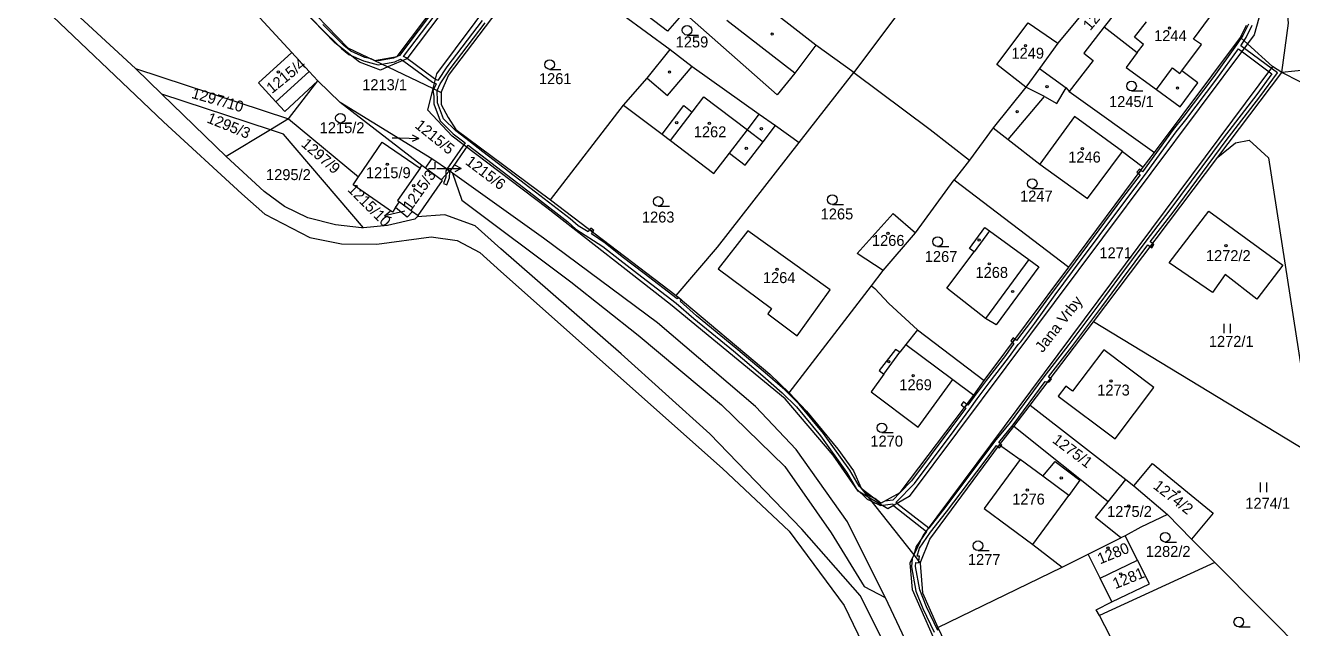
# Model space of a CAD drawing. Extents: x -784124 to -780570, y -980818 to -976926.
# Drawn here: x -781743 to -781546.2, y -979303.7 to -979210 of the extents above; entities that cross this region are included whole.
import ezdxf
from ezdxf.enums import TextEntityAlignment as Align

# ---------------------------------------------------------------- set-up
doc = ezdxf.new("R2010")
doc.units = 0
doc.header["$LTSCALE"] = 3.138375
doc.header["$MEASUREMENT"] = 0
doc.linetypes.add('0_051C', pattern=[0])
for name, color, linetype in [('1', 7, 'CONTINUOUS'), ('1008', 1, 'CONTINUOUS'), ('1029', 1, 'CONTINUOUS'), ('18', 1, 'CONTINUOUS'), ('21800', 1, 'CONTINUOUS'), ('21900', 1, 'CONTINUOUS'), ('21999', 1, 'CONTINUOUS'), ('23700', 1, 'CONTINUOUS'), ('304', 1, 'CONTINUOUS'), ('306', 1, 'CONTINUOUS'), ('319', 1, 'CONTINUOUS'), ('402', 1, 'CONTINUOUS'), ('404', 1, 'CONTINUOUS')]:
    doc.layers.add(name, color=color, linetype=linetype)

# ---------------------------------------------------------------- blocks, each defined once
blk = doc.blocks.new('4_02$0')
at = {"layer": '404', "color": 255, "linetype": 'Continuous'}
blk.add_circle((-0.01, 0), 0.175, dxfattribs=at)
blk = doc.blocks.new('1029$1')
at = {"layer": '1029', "color": 6, "linetype": 'Continuous'}
for p, q in [((0, 3), (-0.5, 2)), ((0, 0), (0, 3)), ((0, 3), (0.5, 2))]:
    blk.add_line(p, q, dxfattribs=at)
blk = doc.blocks.new('3_04$3')
at = {"layer": '304', "color": 255, "linetype": 'Continuous'}
blk.add_line((0.01, 0), (1.76, 0), dxfattribs=at)
blk.add_circle((0.01, 0.75), 0.75, dxfattribs=at)
blk = doc.blocks.new('3_06$4')
at = {"layer": '306', "color": 255, "linetype": 'Continuous'}
for p, q in [((-0.51, 0), (-0.51, 1.5)), ((0.49, 0), (0.49, 1.5))]:
    blk.add_line(p, q, dxfattribs=at)
blk = doc.blocks.new('3_19$9')
at = {"layer": '319', "color": 255, "linetype": 'Continuous'}
for p, q in [((-1, 0), (0, 0)), ((0, 0), (0, 1))]:
    blk.add_line(p, q, dxfattribs=at)
blk = doc.blocks.new('$14')
at = {"layer": '1', "color": 254, "linetype": 'Continuous'}
for points in [[(39.845, -154.835), (38.085, -151.155), (37.035, -148.545), (36.375, -144.915), (36.425, -144.295), (36.845, -144.345), (36.885, -144.085), (36.995, -143.315), (36.625, -143.265), (37.025, -142.065), (38.735, -139.575), (41.215, -136.405), (47.035, -128.705), (48.955, -126.105), (49.195, -126.305), (49.565, -125.825), (49.325, -125.635), (51.565, -122.905), (56.515, -116.155), (56.925, -116.215), (57.335, -115.675), (57.035, -115.435), (60.665, -110.785), (65.325, -104.545), (68.545, -100.195), (72.475, -94.935), (72.865, -95.215), (73.225, -94.735), (72.835, -94.455), (76.385, -89.835), (84.655, -78.735), (89.855, -71.915), (92.595, -68.225), (86.895, -64.005), (87.755, -62.735), (88.695, -60.785)], [(-60.775, -56.135), (-56.125, -61.135), (-52.765, -64.435), (-51.625, -65.375), (-49.365, -66.365), (-47.065, -66.965), (-46.495, -66.865), (-44.495, -66.515), (-43.595, -66.105), (-43.075, -66.405), (-38.645, -69.675), (-38.075, -69.915), (-38.445, -70.715), (-38.565, -70.975), (-38.445, -71.835), (-38.435, -73.005), (-37.435, -75.675), (-35.415, -77.695), (-33.565, -79.095), (-36.385, -83.175), (-36.015, -83.435), (-36.565, -84.045), (-36.575, -84.415), (-36.945, -85.405), (-36.385, -85.615), (-35.975, -84.535), (-35.955, -83.615), (-33.085, -79.455), (-31.155, -80.955), (-22.975, -87.205), (-17.615, -91.355), (-16.395, -92.475), (-12.185, -95.165), (-9.555, -97.265), (-6.105, -99.885), (-0.795, -103.975), (1.965, -106.395), (8.115, -111.415), (12.645, -115.275), (15.685, -117.895), (17.885, -120.095), (21.625, -124.595), (25.665, -130.265), (27.185, -132.775), (28.885, -134.445), (29.545, -134.755), (30.965, -135.415), (32.865, -135.175), (33.035, -135.485), (38.095, -139.445), (36.485, -141.805), (36.115, -143.095), (35.865, -143.635), (35.775, -144.955), (36.455, -148.705), (37.545, -151.395), (39.305, -155.095)], [(-32.305, -50.325), (-43.765, -65.525), (-44.125, -65.695), (-44.675, -65.935), (-47.045, -66.345), (-47.655, -66.305), (-48.175, -66.055), (-49.165, -65.805), (-51.305, -64.855), (-52.365, -63.995), (-55.685, -60.715)], [(-30.935, -60.095), (-36.415, -67.275), (-37.785, -69.385), (-38.345, -69.155), (-42.735, -65.905), (-43.135, -65.675), (-31.825, -50.685)], [(88.095, -60.645), (87.235, -62.435), (86.255, -63.885), (82.705, -68.795), (77.895, -75.165), (76.385, -77.035), (71.645, -83.575), (71.375, -83.355), (71.025, -83.835), (71.295, -84.065), (68.545, -87.605), (60.305, -98.735), (57.595, -102.355), (54.415, -106.735), (52.065, -109.815), (51.825, -109.605), (51.465, -110.085), (51.675, -110.275), (50.365, -112.145), (47.355, -115.995), (45.505, -118.495), (44.535, -119.845), (44.345, -119.705), (43.985, -120.185), (44.175, -120.325), (41.885, -123.385), (35.775, -131.605), (34.015, -133.395), (32.885, -134.575), (31.605, -134.725), (31.015, -135.055), (30.055, -134.325), (29.225, -133.945), (27.965, -132.745), (27.655, -132.405), (26.165, -129.945), (22.105, -124.235), (18.325, -119.695), (16.085, -117.455), (13.045, -114.815), (8.495, -110.955), (2.345, -105.935), (-0.185, -103.705), (0.035, -103.455), (-0.425, -103.075), (-0.655, -103.325), (-5.745, -99.405), (-9.195, -96.785), (-11.825, -94.685), (-13.965, -93.215), (-13.755, -92.925), (-14.235, -92.565), (-14.475, -92.895), (-16.035, -91.995), (-17.235, -90.895), (-22.615, -86.725), (-30.795, -80.475), (-32.985, -78.775), (-35.015, -77.235), (-36.915, -75.335), (-37.835, -72.885), (-37.845, -72.325), (-37.915, -71.275), (-37.905, -70.975), (-37.425, -69.915), (-35.915, -67.615), (-30.455, -60.455)]]:
    blk.add_lwpolyline(points, dxfattribs=at)
blk.add_lwpolyline([(91.735, -68.385), (89.375, -71.555), (84.175, -78.375), (75.905, -89.475), (72.175, -94.335), (68.065, -99.835), (64.845, -104.185), (60.185, -110.425), (56.155, -115.625), (51.085, -122.545), (48.675, -125.485), (46.555, -128.345), (40.735, -136.045), (38.445, -138.965), (33.495, -135.085), (33.395, -134.905), (36.245, -131.985), (42.365, -123.745), (44.835, -120.445), (45.985, -118.855), (47.835, -116.355), (50.845, -112.505), (52.305, -110.425), (52.735, -110.015), (54.895, -107.095), (58.075, -102.715), (60.785, -99.095), (69.025, -87.965), (71.955, -84.185), (76.865, -77.395), (78.375, -75.525), (83.185, -69.155), (86.555, -64.495), (91.735, -68.385)], close=True, dxfattribs=at)

msp = doc.modelspace()

# ---------------------------------------------------------------- linework, layer by layer
at = {"layer": '1029', "color": 255, "linetype": 'Continuous'}
for p, q in [((-781686.02, -979227.45), (-781684.89, -979227.48)), ((-781679.12, -979232.24), (-781678.32, -979232.23)), ((-781684.06, -979238.89), (-781684.29, -979238.94))]:
    msp.add_line(p, q, dxfattribs=at)
at = {"layer": '21800', "color": 255, "linetype": 'Continuous'}
for p, q in [((-781649.75, -979170.03), (-781683.78, -979215.22)), ((-781679.12, -979217.54), (-781664.64, -979198.13)), ((-781694.94, -979212.74), (-781703.67, -979203.7)), ((-781623.48, -979217.42), (-781634.04, -979209.25)), ((-781570.74, -979211.85), (-781568.89, -979209.48)), ((-781551.43, -979208.88), (-781552.14, -979211.48)), ((-781569.36, -979212.98), (-781570.74, -979211.85)), ((-781553.17, -979212.87), (-781554.27, -979211.88)), ((-781552.14, -979211.48), (-781553.17, -979212.87)), ((-781691.12, -979215.74), (-781694.94, -979212.74)), ((-781553.17, -979212.87), (-781605.73, -979283.18)), ((-781570.34, -979214.24), (-781569.36, -979212.98)), ((-781549.29, -979216.37), (-781553.17, -979212.87)), ((-781687.84, -979216.95), (-781691.12, -979215.74)), ((-781683.78, -979215.22), (-781686.71, -979216.47)), ((-781698.92, -979217.17), (-781704.08, -979221.9)), ((-781686.71, -979216.47), (-781687.84, -979216.95)), ((-781679.68, -979219.83), (-781679.12, -979217.54)), ((-781643.29, -979220.9), (-781639.44, -979216.4)), ((-781549.29, -979216.37), (-781603.54, -979289.21)), ((-781567.31, -979219.97), (-781564.85, -979216.61)), ((-781564.85, -979216.61), (-781563.68, -979217.46)), ((-781563.68, -979217.46), (-781563.37, -979217.06)), ((-781547.87, -979217.34), (-781549.29, -979216.37)), ((-781537.49, -979216.27), (-781547.87, -979217.34)), ((-781680.5, -979223.15), (-781679.68, -979219.83)), ((-781646.42, -979218.19), (-781643.29, -979220.9)), ((-781584.73, -979221.04), (-781587.6, -979219.6)), ((-781582.8, -979222.15), (-781581.35, -979219.72)), ((-781639.42, -979223.49), (-781637.62, -979221.13)), ((-781637.62, -979221.13), (-781630.87, -979226.23)), ((-781590.37, -979227.72), (-781584.73, -979221.04)), ((-781584.73, -979221.04), (-781582.8, -979222.15)), ((-781676.7, -979227.19), (-781680.5, -979223.15)), ((-781644.12, -979226.88), (-781640.75, -979222.47)), ((-781642.78, -979227.9), (-781639.42, -979223.49)), ((-781640.75, -979222.47), (-781639.42, -979223.49)), ((-781630.87, -979226.23), (-781629.01, -979223.8)), ((-781580.07, -979224.15), (-781585.46, -979231.55)), ((-781572.58, -979229.6), (-781580.07, -979224.15)), ((-781661.99, -979238.36), (-781676.7, -979227.19)), ((-781633.63, -979229.85), (-781630.87, -979226.23)), ((-781630.87, -979226.23), (-781628.43, -979228.09)), ((-781676.67, -979232.97), (-781677.15, -979232.6)), ((-781676.67, -979232.97), (-781675.19, -979237.18)), ((-781662.55, -979243.07), (-781676.67, -979232.97)), ((-781675.19, -979237.18), (-781658.28, -979249.85)), ((-781642.8, -979253.35), (-781661.99, -979238.36)), ((-781644.8, -979256.21), (-781662.55, -979243.07)), ((-781593.25, -979241.92), (-781595.63, -979245.17)), ((-781587.15, -979246.39), (-781593.86, -979255.53)), ((-781658.28, -979249.85), (-781647.84, -979258.11)), ((-781625, -979268.01), (-781642.8, -979253.35)), ((-781629.59, -979269.23), (-781644.8, -979256.21)), ((-781647.84, -979258.11), (-781634.9, -979268.95)), ((-781609.67, -979264.19), (-781607.19, -979260.79)), ((-781606.28, -979259.55), (-781598.95, -979265.03)), ((-781634.9, -979268.95), (-781625.06, -979278.51)), ((-781617.52, -979276.76), (-781625, -979268.01)), ((-781623.27, -979275.87), (-781629.59, -979269.23)), ((-781615.33, -979287.11), (-781623.27, -979275.87)), ((-781613.67, -979282.35), (-781617.52, -979276.76)), ((-781625.06, -979278.51), (-781617.85, -979288.82)), ((-781584.97, -979280.02), (-781588.49, -979277.42)), ((-781584.97, -979280.02), (-781583.08, -979277.73)), ((-781583.08, -979277.73), (-781579.22, -979280.63)), ((-781580.92, -979283.01), (-781584.97, -979280.02)), ((-781579.22, -979280.63), (-781580.92, -979283.01)), ((-781612.09, -979283.28), (-781613.67, -979282.35)), ((-781609.03, -979285.08), (-781612.09, -979283.28)), ((-781605.73, -979283.18), (-781609.03, -979285.08)), ((-781586.52, -979290.66), (-781580.92, -979283.01)), ((-781617.85, -979288.82), (-781612.73, -979297.17)), ((-781609.46, -979298.85), (-781615.33, -979287.11)), ((-781603.54, -979289.21), (-781605.02, -979292.26)), ((-781605.02, -979292.26), (-781605.65, -979293.55)), ((-781605.65, -979293.55), (-781605.28, -979297.62)), ((-781612.73, -979297.17), (-781609.46, -979298.85)), ((-781605.28, -979297.62), (-781591.04, -979329.69)), ((-781609.46, -979298.85), (-781594.17, -979331.33))]:
    msp.add_line(p, q, dxfattribs=at)
at = {"layer": '21900', "color": 3, "linetype": 'Continuous'}
for p, q in [((-781663.01, -979198.92), (-781642.84, -979213.76)), ((-781743.01, -979200.9), (-781725.92, -979216.68)), ((-781620.24, -979213.06), (-781629.79, -979205.63)), ((-781607.69, -979208.47), (-781614.35, -979217.32)), ((-781573.86, -979208.22), (-781575.44, -979210.24)), ((-781575.44, -979210.24), (-781578.63, -979214.3)), ((-781614.35, -979217.32), (-781620.24, -979213.06)), ((-781582.64, -979212.75), (-781585.5, -979216.68)), ((-781698.92, -979217.17), (-781701.62, -979214.22)), ((-781725.92, -979216.68), (-781702.12, -979224.54)), ((-781721.79, -979220.69), (-781725.92, -979216.68)), ((-781697.57, -979218.64), (-781698.92, -979217.17)), ((-781622.83, -979228.19), (-781614.35, -979217.32)), ((-781585.5, -979216.68), (-781587.6, -979219.6)), ((-781557.77, -979230.46), (-781547.87, -979217.34)), ((-781697.57, -979218.64), (-781702.73, -979223.37)), ((-781702.12, -979224.54), (-781697.57, -979218.64)), ((-781694.11, -979221.99), (-781697.57, -979218.64)), ((-781587.6, -979219.6), (-781592.69, -979225.9)), ((-781711.8, -979230.39), (-781721.79, -979220.69)), ((-781704.93, -979226.24), (-781721.79, -979220.69)), ((-781580.89, -979220.28), (-781567.61, -979229.76)), ((-781681.42, -979231.79), (-781694.11, -979221.99)), ((-781679.87, -979230.74), (-781694.11, -979221.99)), ((-781661.44, -979237.12), (-781650.12, -979222.39)), ((-781702.12, -979224.54), (-781704.93, -979226.24)), ((-781702.12, -979224.54), (-781691.26, -979233.54)), ((-781626.51, -979225.58), (-781622.83, -979228.19)), ((-781704.93, -979226.24), (-781711.8, -979230.39)), ((-781592.69, -979225.9), (-781596.39, -979230.93)), ((-781569.39, -979232.03), (-781567.61, -979229.76)), ((-781680.86, -979232.19), (-781679.87, -979230.74)), ((-781596.39, -979230.93), (-781598.76, -979234)), ((-781577.09, -979256.07), (-781557.77, -979230.46)), ((-781681.71, -979232.2), (-781681.42, -979231.79)), ((-781680.86, -979232.19), (-781681.42, -979231.79)), ((-781678.4, -979233.98), (-781680.86, -979232.19)), ((-781580.95, -979247.58), (-781569.39, -979232.03)), ((-781604.76, -979242.23), (-781598.76, -979234)), ((-781598.76, -979234), (-781580.95, -979247.58)), ((-781685.51, -979238.31), (-781684.9, -979237.44)), ((-781684.9, -979237.44), (-781682.87, -979238.91)), ((-781661.44, -979237.12), (-781641.9, -979251.95)), ((-781682.87, -979238.91), (-781682.02, -979239.52)), ((-781682.02, -979239.52), (-781682.17, -979239.72)), ((-781609.8, -979248.1), (-781604.76, -979242.23)), ((-781611.61, -979250.44), (-781609.8, -979248.1)), ((-781594.1, -979265.18), (-781580.95, -979247.58)), ((-781624.4, -979267.08), (-781611.61, -979250.44)), ((-781604.46, -979257.29), (-781594.1, -979265.18)), ((-781586.96, -979268.98), (-781577.09, -979256.07)), ((-781542.75, -979276.94), (-781577.09, -979256.07)), ((-781595.71, -979267.44), (-781594.1, -979265.18)), ((-781589.48, -979272.32), (-781586.96, -979268.98)), ((-781586.96, -979268.98), (-781572.06, -979280.56)), ((-781591.71, -979275.16), (-781589.48, -979272.32)), ((-781574.82, -979284), (-781589.48, -979272.32)), ((-781574.82, -979284), (-781572.06, -979280.56)), ((-781572.06, -979280.56), (-781570.83, -979281.52)), ((-781570.83, -979281.52), (-781565.61, -979286)), ((-781565.61, -979286), (-781561.88, -979289.82)), ((-781577.92, -979292.16), (-781572.87, -979289.63)), ((-781572.19, -979289.29), (-781572.87, -979289.63)), ((-781570.26, -979293.1), (-781572.19, -979289.29)), ((-781561.88, -979289.82), (-781558.26, -979293.45)), ((-781581.98, -979294.14), (-781577.92, -979292.16)), ((-781576.09, -979295.86), (-781577.92, -979292.16)), ((-781601.28, -979303.56), (-781581.98, -979294.14)), ((-781576.09, -979295.86), (-781570.26, -979293.1)), ((-781558.26, -979293.45), (-781542.62, -979309.14)), ((-781574.26, -979299.56), (-781576.09, -979295.86)), ((-781569.25, -979314.95), (-781576.2, -979301.69))]:
    msp.add_line(p, q, dxfattribs=at)
for points in [[(-781547.87, -979217.34), (-781546.81, -979209.64), (-781547.46, -979202.48), (-781557.8, -979143)], [(-781701.62, -979214.22), (-781709.69, -979205.41), (-781719.75, -979192.03), (-781738.07, -979159.95)], [(-781688.79, -979215.47), (-781685.26, -979214.86), (-781668.25, -979192.2)], [(-781709.22, -979195.33), (-781705.74, -979200.17), (-781692.92, -979213.49), (-781688.79, -979215.47)], [(-781569.49, -979196.15), (-781577.06, -979205.96), (-781582.64, -979212.75)], [(-781620.24, -979213.06), (-781623.48, -979217.42), (-781626.22, -979220.79), (-781640.76, -979208.02), (-781643.26, -979210.92), (-781661.57, -979196.93)], [(-781678.44, -979220.42), (-781677.27, -979217.8), (-781663.01, -979198.92)], [(-781563.37, -979217.06), (-781560.33, -979212.98), (-781561.56, -979212.13), (-781559.11, -979208.78), (-781564.77, -979204.58), (-781566.84, -979203.04), (-781573.3, -979208.65), (-781573.86, -979208.22)], [(-781742, -979205.49), (-781721.53, -979224.97), (-781709.39, -979236.18), (-781705.82, -979239.32), (-781698.8, -979242.97), (-781693.88, -979243.95), (-781688.43, -979243.99), (-781679.98, -979242.85), (-781675.95, -979243.43), (-781672.44, -979245.31), (-781669.16, -979248.22)], [(-781587.6, -979219.6), (-781592.13, -979216.1), (-781587.26, -979209.63), (-781582.64, -979212.75)], [(-781567.61, -979229.76), (-781554.27, -979211.88), (-781553.35, -979209.99)], [(-781575.44, -979210.24), (-781570.34, -979214.24), (-781572.02, -979216.54), (-781567.31, -979219.97), (-781563.62, -979222.66)], [(-781650.12, -979222.39), (-781646.42, -979218.19), (-781642.84, -979213.76)], [(-781642.84, -979213.76), (-781639.44, -979216.4), (-781629.01, -979223.8), (-781626.51, -979225.58)], [(-781702.73, -979223.37), (-781704.08, -979221.9), (-781706.78, -979218.95), (-781701.62, -979214.22)], [(-781688.79, -979215.47), (-781686.71, -979216.47), (-781679.68, -979219.83), (-781678.44, -979220.42)], [(-781578.63, -979214.3), (-781577.14, -979215.46), (-781580.89, -979220.28)], [(-781614.35, -979217.32), (-781602.5, -979226.2), (-781596.39, -979230.93)], [(-781585.5, -979216.68), (-781581.35, -979219.72), (-781580.89, -979220.28)], [(-781563.62, -979222.66), (-781560.89, -979218.94), (-781563.37, -979217.06)], [(-781533.07, -979282.83), (-781542.14, -979220.23), (-781547.87, -979217.34)], [(-781678.44, -979220.42), (-781678.44, -979222.32), (-781677.34, -979224.34), (-781676.14, -979226.18), (-781661.44, -979237.12)], [(-781650.12, -979222.39), (-781644.12, -979226.88), (-781642.78, -979227.9), (-781636.06, -979233.03), (-781633.63, -979229.85), (-781631.19, -979231.71), (-781628.43, -979228.09), (-781626.51, -979225.58)], [(-781690.47, -979241.43), (-781702.9, -979226.91), (-781704.93, -979226.24)], [(-781592.69, -979225.9), (-781590.37, -979227.72), (-781585.46, -979231.55), (-781578.03, -979236.89), (-781572.58, -979229.6), (-781569.39, -979232.03)], [(-781691.26, -979233.54), (-781687.61, -979228.13), (-781681.71, -979232.2)], [(-781641.9, -979251.95), (-781635.51, -979244.44), (-781622.83, -979228.19)], [(-781690.47, -979241.43), (-781690.79, -979241.46), (-781694.82, -979241), (-781699.14, -979239.92), (-781702.74, -979238.15), (-781705.93, -979235.79), (-781711.8, -979230.39)], [(-781678.4, -979233.98), (-781677.15, -979232.6), (-781679.87, -979230.74)], [(-781685.51, -979238.31), (-781686, -979239.01), (-781692.09, -979234.77), (-781691.26, -979233.54)], [(-781681.71, -979232.2), (-781685.22, -979237.21), (-781684.9, -979237.44)], [(-781682.02, -979239.52), (-781678.2, -979234.12), (-781678.4, -979233.98)], [(-781682.87, -979238.91), (-781683.69, -979239.81), (-781685.51, -979238.31)], [(-781527.92, -979504.41), (-781527.91, -979500.88), (-781522.88, -979457.09), (-781524.61, -979440.85), (-781528.12, -979433.08), (-781533, -979426.02), (-781583.86, -979351.44), (-781586.73, -979349.68), (-781596.37, -979332.34), (-781613.36, -979298.59), (-781622.39, -979288.26), (-781636.68, -979273.47), (-781650.46, -979261.02), (-781669.15, -979244.74), (-781673.16, -979241.14), (-781677.87, -979239.45), (-781682.17, -979239.72)], [(-781609.8, -979248.1), (-781613.8, -979245.46), (-781608.2, -979239.25), (-781604.76, -979242.23)], [(-781551.74, -979252.54), (-781556.67, -979248.7), (-781558.62, -979251.52), (-781565.33, -979246.89), (-781559.21, -979238.87), (-781547.69, -979247.23), (-781551.74, -979252.54)], [(-781682.17, -979239.72), (-781682.49, -979240.13), (-781686.77, -979241.08), (-781690.47, -979241.43)], [(-781587.15, -979246.39), (-781585.61, -979247.52), (-781592.22, -979256.5), (-781593.86, -979255.53), (-781599.89, -979250.83), (-781595.63, -979245.17), (-781596.36, -979244.64), (-781593.98, -979241.39), (-781593.25, -979241.92), (-781587.15, -979246.39)], [(-781627.1, -979254), (-781627.7, -979254.82), (-781623.11, -979258.23), (-781618, -979251.07), (-781630.8, -979241.93), (-781635.42, -979247.84), (-781627.1, -979254)], [(-781669.16, -979248.22), (-781634.73, -979278.83), (-781624.36, -979288.59), (-781615.81, -979300.13), (-781599.73, -979333.52), (-781589.86, -979352.39), (-781584.34, -979360.72), (-781535.85, -979428.66), (-781532.7, -979433.96), (-781528.38, -979442.95), (-781526.75, -979456.82), (-781531.34, -979501.04), (-781531.49, -979504.56), (-781527.92, -979504.41)], [(-781611.61, -979250.44), (-781611.08, -979250.89), (-781608.88, -979253.22), (-781604.46, -979257.29)], [(-781641.9, -979251.95), (-781627.37, -979264.19), (-781624.4, -979267.08)], [(-781604.46, -979257.29), (-781606.28, -979259.55), (-781607.19, -979260.79), (-781607.87, -979260.37), (-781610.4, -979263.6), (-781609.67, -979264.19), (-781611.66, -979266.92), (-781604.32, -979272.42), (-781598.95, -979265.03), (-781595.71, -979267.44)], [(-781582.57, -979267.62), (-781573.72, -979274.24), (-781567.72, -979266.26), (-781575.48, -979260.41), (-781580.39, -979266.83)], [(-781624.4, -979267.08), (-781621.66, -979269.93), (-781616.82, -979275.84), (-781614.37, -979279.22), (-781613.17, -979281.91)], [(-781580.39, -979266.83), (-781581.4, -979266.07), (-781582.57, -979267.62)], [(-781613.17, -979281.91), (-781610.12, -979284.22), (-781607.12, -979282.56), (-781595.71, -979267.44)], [(-781604.04, -979293.52), (-781602.53, -979289.83), (-781591.71, -979275.16)], [(-781591.71, -979275.16), (-781588.49, -979277.42), (-781594.09, -979285.07), (-781586.52, -979290.66), (-781581.98, -979294.14)], [(-781570.83, -979281.52), (-781567.95, -979278.04), (-781558.52, -979285.8), (-781561.88, -979289.82)], [(-781613.17, -979281.91), (-781612.09, -979283.28), (-781605.02, -979292.26), (-781604.04, -979293.52)], [(-781572.87, -979289.63), (-781576.8, -979286.47), (-781574.82, -979284)], [(-781565.61, -979286), (-781569.76, -979287.95), (-781572.19, -979289.29)], [(-781604.04, -979293.52), (-781603.69, -979298.16), (-781601.28, -979303.56)], [(-781574.26, -979299.56), (-781568.41, -979296.76), (-781570.26, -979293.1)], [(-781576.2, -979301.69), (-781576.67, -979300.79), (-781574.26, -979299.56)], [(-781601.28, -979303.56), (-781589.28, -979328.75), (-781583.28, -979340.04)]]:
    msp.add_lwpolyline(points, dxfattribs=at)
at = {"layer": '21999', "color": 3, "linetype": 'Continuous'}
msp.add_line((-781558.26, -979293.45), (-781576.2, -979301.69), dxfattribs=at)
msp.add_lwpolyline([(-781557.77, -979230.46), (-781555.04, -979228.25), (-781552.91, -979227.85), (-781549.95, -979230.58), (-781542.75, -979276.94)], dxfattribs=at)
at = {"layer": '23700', "color": 255, "linetype": '0_051C'}
for points in [[(-781677.7, -979233.21), (-781677.15, -979232.6), (-781677.52, -979232.34), (-781677.69, -979232.58), (-781677.7, -979233.21)], [(-781569.97, -979232.35), (-781570.36, -979232.8), (-781570.11, -979233), (-781569.76, -979232.52), (-781569.97, -979232.35)], [(-781655.18, -979241.49), (-781655.37, -979241.73), (-781654.89, -979242.09), (-781654.7, -979241.85), (-781655.18, -979241.49)], [(-781568.27, -979244.38), (-781568.06, -979244.54), (-781567.71, -979244.06), (-781567.91, -979243.9), (-781568.27, -979244.38)], [(-781589.67, -979259.25), (-781589.31, -979258.77), (-781589.56, -979258.56), (-781589.95, -979259.01), (-781589.67, -979259.25)], [(-781584.03, -979265.41), (-781583.64, -979264.97), (-781583.8, -979264.84), (-781584.21, -979265.38), (-781584.03, -979265.41)], [(-781596.79, -979268.87), (-781597.29, -979268.49), (-781597.65, -979268.96), (-781597.15, -979269.35), (-781596.79, -979268.87)], [(-781591.57, -979274.99), (-781591.71, -979275.16), (-781591.94, -979275.47), (-781591.71, -979275.65), (-781591.45, -979275.34), (-781591.33, -979275.19), (-781591.57, -979274.99)]]:
    msp.add_lwpolyline(points, close=True, dxfattribs=at)

# ---------------------------------------------------------------- block references
at = {"layer": '1029', "color": 0, "linetype": 'ByBlock'}
for p, rotation in [((-781684.89, -979227.48), 268.0000000000001), ((-781678.32, -979232.23), 270), ((-781684.29, -979238.94), 102)]:
    msp.add_blockref('1029$1', p, dxfattribs=dict(at, rotation=rotation))
at = {"layer": '23700', "color": 0, "linetype": 'ByBlock'}
msp.add_blockref('$14', (-781641.135, -979149.165), dxfattribs=at)
at = {"layer": '304', "color": 0, "linetype": 'ByBlock'}
for p in [(-781640.24, -979211.51), (-781661.58, -979216.84), (-781571.21, -979220.18), (-781694.08, -979225.17), (-781586.64, -979235.32), (-781644.73, -979238.11), (-781617.67, -979237.83), (-781601.32, -979244.35), (-781609.99, -979273.27), (-781565.98, -979290.26), (-781595.05, -979291.59), (-781554.55, -979303.44)]:
    msp.add_blockref('3_04$3', p, dxfattribs=at)
at = {"layer": '306', "color": 0, "linetype": 'ByBlock'}
for p in [(-781556.32, -979257.84), (-781550.66, -979282.52)]:
    msp.add_blockref('3_06$4', p, dxfattribs=at)
at = {"layer": '319', "color": 0, "linetype": 'ByBlock'}
msp.add_blockref('3_19$9', (-781679.38, -979232.25), dxfattribs=at)
at = {"layer": '402', "color": 0, "linetype": 'ByBlock'}
for p in [(-781627.01, -979211.35), (-781642.95, -979217.26), (-781584.3, -979219.54), (-781564.05, -979219.74), (-781588.95, -979223.41), (-781641.83, -979225.11), (-781628.67, -979226.05), (-781631.03, -979229.12), (-781594.86, -979243.35), (-781589.66, -979251.34), (-781608.89, -979262.25), (-781582.1, -979280.31)]:
    msp.add_blockref('4_02$0', p, dxfattribs=at)
at = {"layer": '404', "color": 0, "linetype": 'ByBlock'}
for p in [(-781565.29, -979210.43), (-781587.66, -979213.16), (-781703.7, -979217.23), (-781636.75, -979225.22), (-781578.83, -979229.17), (-781686.79, -979231.57), (-781682.67, -979234.91), (-781609.03, -979242.32), (-781556.53, -979244.22), (-781593.29, -979247.05), (-781626.24, -979247.91), (-781605.11, -979264.4), (-781574.39, -979265.24), (-781587.38, -979282.19), (-781563.82, -979282.46), (-781571.65, -979284.67), (-781574.85, -979291.19), (-781572.86, -979295.2)]:
    msp.add_blockref('4_02$0', p, dxfattribs=at)

# ---------------------------------------------------------------- texts
at = {"layer": '1008', "color": 255, "linetype": 'Continuous'}
msp.add_text('Jana Vrby', height=1.7, rotation=52, dxfattribs=at).set_placement((-781582.52, -979256.38), align=Align.MIDDLE_CENTER)
at = {"layer": '18', "color": 255, "linetype": 'Continuous'}
for s, rotation, p in [('1245/2', 50, (-781577.22, -979211.25)), ('1215/4', 39, (-781704.39, -979221.08)), ('1215/6', 323, (-781675.1, -979231.88)), ('1274/2', 322, (-781568.28, -979282.22)), ('1280', 22, (-781575.89, -979294.21)), ('1281', 22, (-781573.52, -979298.06))]:
    msp.add_text(s, height=1.7, rotation=rotation, dxfattribs=at).set_placement(p, align=Align.BOTTOM_LEFT)
for s, p in [('1259', (-781642, -979213.94)), ('1244', (-781567.69, -979212.96)), ('1249', (-781589.85, -979215.69)), ('1261', (-781663.24, -979219.64)), ('1213/1', (-781690.69, -979220.58)), ('1245/1', (-781574.69, -979223.2)), ('1215/2', (-781697.29, -979227.26)), ('1262', (-781639.19, -979227.9)), ('1246', (-781581.03, -979231.82)), ('1247', (-781588.51, -979237.88)), ('1263', (-781647.25, -979241.14)), ('1265', (-781619.48, -979240.66)), ('1266', (-781611.52, -979244.77)), ('1267', (-781603.31, -979247.27)), ('1271', (-781576.19, -979246.7)), ('1272/2', (-781559.65, -979247.13)), ('1264', (-781628.46, -979250.55)), ('1268', (-781595.44, -979249.74)), ('1272/1', (-781559.19, -979260.45)), ('1269', (-781607.27, -979267.19)), ('1273', (-781576.53, -979268.01)), ('1270', (-781611.76, -979275.94)), ('1276', (-781589.73, -979284.95)), ('1274/1', (-781553.53, -979285.6)), ('1282/2', (-781568.99, -979293.08)), ('1277', (-781596.62, -979294.34))]:
    msp.add_text(s, height=1.7, dxfattribs=at).set_placement(p, align=Align.BOTTOM_LEFT)
for s, rotation, p in [('1297/10', 344, (-781713.5, -979222.88)), ('1295/3', 338, (-781711.92, -979226.82)), ('1297/9', 319, (-781698, -979231.31)), ('1215/3', 55, (-781680.72, -979236.37)), ('1215/10', 315, (-781690.53, -979238.89)), ('1275/1', 323, (-781581.16, -979277.19))]:
    msp.add_text(s, height=1.7, rotation=rotation, dxfattribs=at).set_placement(p, align=Align.BOTTOM_CENTER)
msp.add_text('1215/5', height=1.7, rotation=321, dxfattribs=at).set_placement((-781681.56, -979224.47), align=Align.TOP_LEFT)
for s, p in [('1295/2', (-781702.15, -979234.55)), ('1215/9', (-781686.64, -979234.25)), ('1275/2', (-781571.52, -979286.87))]:
    msp.add_text(s, height=1.7, dxfattribs=at).set_placement(p, align=Align.BOTTOM_CENTER)

doc.saveas('drawing.dxf')
